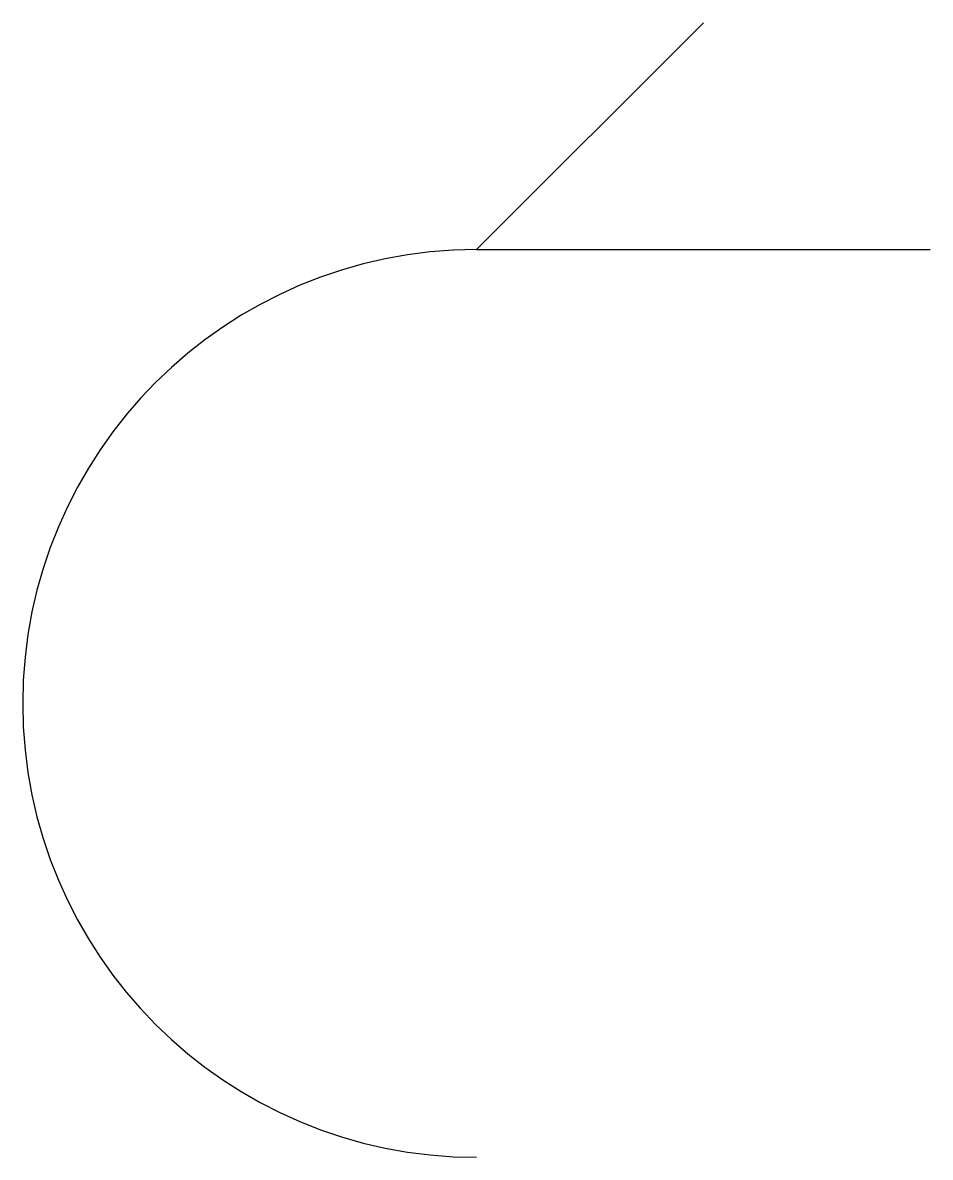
# Model space of a CAD drawing. Header units: metres. Extents: x -50 to 50, y -50 to 75.
import ezdxf

# ---------------------------------------------------------------- set-up
doc = ezdxf.new("R2010")
doc.units = ezdxf.units.M

msp = doc.modelspace()

# ---------------------------------------------------------------- linework, layer by layer
for q in [(25, 75), (50, 50)]:
    msp.add_line((0, 50), q)
msp.add_arc((0, 0), 50, 90, 270)

doc.saveas('drawing.dxf')
